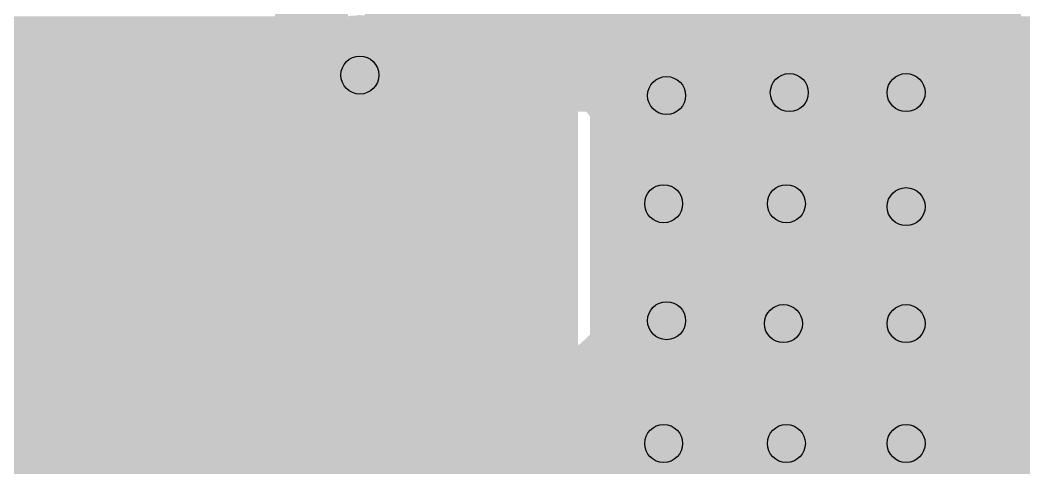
# Model space of a CAD drawing. Extents: x 0 to 1.5, y 0 to 3.74.
# Drawn here: x 0.8357 to 1.1793, y 2.7847 to 2.9378 of the extents above; entities that cross this region are included whole.
import ezdxf

# ---------------------------------------------------------------- set-up
doc = ezdxf.new("R2010")
doc.units = 0
for name, color, linetype in [('Bottom', 6, 'CONTINUOUS'), ('Drill_Bottom', 8, 'CONTINUOUS'), ('Drill_Top', 7, 'CONTINUOUS'), ('Edge_Bottom', 17, 'CONTINUOUS'), ('Edge_Top', 16, 'CONTINUOUS'), ('Top', 5, 'CONTINUOUS'), ('Top_Mask', 3, 'CONTINUOUS'), ('Top_Paste', 4, 'CONTINUOUS'), ('Top_Silk', 2, 'CONTINUOUS')]:
    doc.layers.add(name, color=color, linetype=linetype)

msp = doc.modelspace()

# ---------------------------------------------------------------- linework, layer by layer
at = {"layer": 'Bottom', "linetype": 'CONTINUOUS'}
for points, const_width in [([(0.9633, 2.9493), (0.9575, 2.9512)], 0.025), ([(1.0452, 2.9518), (1.0453, 2.7552)], 0.025), ([(0.9694, 2.9483), (0.9633, 2.9493)], 0.025), ([(0.9751, 2.9483), (0.9694, 2.9483)], 0.025), ([(0.9843, 2.9392), (0.9751, 2.9483)], 0.025), ([(1.0147, 2.9518), (1.0147, 2.7333)], 0.008), ([(0.9843, 2.7578), (0.9843, 2.9392)], 0.025), ([(0.5246, 2.9266), (0.9817, 2.9266)], 0.025), ([(1.0477, 2.9266), (1.2052, 2.9266)], 0.025), ([(0.5385, 2.9017), (0.9817, 2.9017)], 0.025), ([(1.0477, 2.9017), (1.2052, 2.9017)], 0.025), ([(0.539, 2.8768), (0.9817, 2.8768)], 0.025), ([(1.0477, 2.8768), (1.2052, 2.8768)], 0.025), ([(0.539, 2.852), (0.9817, 2.852)], 0.025), ([(1.0477, 2.852), (1.2052, 2.852)], 0.025), ([(0.5389, 2.8271), (0.9817, 2.8271)], 0.025), ([(1.0477, 2.8271), (1.2052, 2.8271)], 0.025), ([(0.5381, 2.8022), (0.9817, 2.8022)], 0.025), ([(1.0477, 2.8022), (1.2052, 2.8022)], 0.025), ([(0.5431, 2.7774), (0.9817, 2.7774)], 0.025), ([(1.0477, 2.7774), (1.2052, 2.7774)], 0.025)]:
    msp.add_lwpolyline(points, dxfattribs=dict(at, const_width=const_width))
at = {"layer": 'Bottom', "linetype": 'CONTINUOUS', "const_width": 0.0125}
for points in [[(0.9571, 2.9493, 1), (0.9696, 2.9493, 1), (0.9571, 2.9493, 1)], [(0.9571, 2.9493, 1), (0.9696, 2.9493, 1), (0.9571, 2.9493, 1)], [(0.9631, 2.9483, 1), (0.9756, 2.9483, 1), (0.9631, 2.9483, 1)], [(0.9631, 2.9483, 1), (0.9756, 2.9483, 1), (0.9631, 2.9483, 1)], [(0.9688, 2.9483, 1), (0.9813, 2.9483, 1), (0.9688, 2.9483, 1)], [(0.9688, 2.9483, 1), (0.9813, 2.9483, 1), (0.9688, 2.9483, 1)], [(0.978, 2.9392, 1), (0.9905, 2.9392, 1), (0.978, 2.9392, 1)], [(0.978, 2.9392, 1), (0.9905, 2.9392, 1), (0.978, 2.9392, 1)], [(0.9582, 2.919, 1), (0.9457, 2.919, 1), (0.9582, 2.919, 1)], [(1.0633, 2.912, 1), (1.0507, 2.912, 1), (1.0633, 2.912, 1)], [(1.1053, 2.913, 1), (1.0927, 2.913, 1), (1.1053, 2.913, 1)], [(1.1452, 2.913, 1), (1.1327, 2.913, 1), (1.1452, 2.913, 1)], [(1.0622, 2.875, 1), (1.0497, 2.875, 1), (1.0622, 2.875, 1)], [(1.1042, 2.875, 1), (1.0917, 2.875, 1), (1.1042, 2.875, 1)], [(1.1452, 2.874, 1), (1.1327, 2.874, 1), (1.1452, 2.874, 1)], [(1.0633, 2.835, 1), (1.0507, 2.835, 1), (1.0633, 2.835, 1)], [(1.1033, 2.834, 1), (1.0907, 2.834, 1), (1.1033, 2.834, 1)], [(1.1452, 2.834, 1), (1.1327, 2.834, 1), (1.1452, 2.834, 1)], [(1.0622, 2.793, 1), (1.0497, 2.793, 1), (1.0622, 2.793, 1)], [(1.1042, 2.793, 1), (1.0917, 2.793, 1), (1.1042, 2.793, 1)], [(1.1452, 2.793, 1), (1.1327, 2.793, 1), (1.1452, 2.793, 1)]]:
    msp.add_lwpolyline(points, format="xyb", dxfattribs=at)
at = {"layer": 'Drill_Bottom'}
for centre in [(0.952, 2.919), (1.057, 2.912), (1.099, 2.913), (1.139, 2.913), (1.056, 2.875), (1.098, 2.875), (1.139, 2.874), (1.057, 2.835), (1.097, 2.834), (1.139, 2.834), (1.056, 2.793), (1.098, 2.793), (1.139, 2.793)]:
    msp.add_circle(centre, 0.0065, dxfattribs=at)
at = {"layer": 'Drill_Top'}
for centre in [(0.952, 2.919), (1.057, 2.912), (1.099, 2.913), (1.139, 2.913), (1.056, 2.875), (1.098, 2.875), (1.139, 2.874), (1.057, 2.835), (1.097, 2.834), (1.139, 2.834), (1.056, 2.793), (1.098, 2.793), (1.139, 2.793)]:
    msp.add_circle(centre, 0.0065, dxfattribs=at)
at = {"layer": 'Edge_Bottom', "linetype": 'CONTINUOUS', "const_width": 0.008}
for points in [[(1.0226, 2.953), (1.0227, 2.9145), (1.0227, 2.7461), (1.0263, 2.743), (1.0285, 2.7398), (1.0298, 2.7361), (1.0303, 2.7323), (1.0302, 2.731)], [(1.0302, 2.731), (1.0295, 2.7272), (1.0278, 2.7237), (1.0254, 2.7206), (1.0224, 2.7182), (1.0189, 2.7166), (1.0151, 2.7158), (1.0112, 2.716), (1.0075, 2.717), (1.0041, 2.7189), (1.0012, 2.7216), (0.9991, 2.7248), (0.9977, 2.7284), (0.9973, 2.7323), (0.9977, 2.7361), (0.9991, 2.7398), (1.0012, 2.743), (1.0041, 2.7456), (1.0068, 2.7472), (1.0068, 2.9486)], [(0.9684, 2.9177), (0.9677, 2.9139), (0.9661, 2.9104), (0.9637, 2.9073), (0.9606, 2.9049), (0.9571, 2.9033), (0.9533, 2.9026), (0.9494, 2.9027), (0.9457, 2.9038), (0.9423, 2.9057), (0.9395, 2.9083), (0.9373, 2.9115), (0.936, 2.9151), (0.9355, 2.919), (0.936, 2.9229), (0.9373, 2.9265), (0.9395, 2.9297), (0.9423, 2.9323), (0.9457, 2.9342), (0.9494, 2.9353), (0.9533, 2.9354), (0.9571, 2.9347), (0.9606, 2.9331), (0.9637, 2.9307), (0.9661, 2.9276), (0.9677, 2.9241), (0.9684, 2.9203), (0.9684, 2.9177)], [(1.0734, 2.9107), (1.0727, 2.9069), (1.0711, 2.9034), (1.0687, 2.9003), (1.0656, 2.8979), (1.0621, 2.8963), (1.0583, 2.8956), (1.0544, 2.8957), (1.0507, 2.8968), (1.0473, 2.8987), (1.0445, 2.9013), (1.0423, 2.9045), (1.041, 2.9081), (1.0405, 2.912), (1.041, 2.9159), (1.0423, 2.9195), (1.0445, 2.9227), (1.0473, 2.9253), (1.0507, 2.9272), (1.0544, 2.9283), (1.0583, 2.9284), (1.0621, 2.9277), (1.0656, 2.9261), (1.0687, 2.9237), (1.0711, 2.9206), (1.0727, 2.9171), (1.0734, 2.9133), (1.0734, 2.9107)], [(1.1154, 2.9117), (1.1147, 2.9079), (1.1131, 2.9044), (1.1107, 2.9013), (1.1076, 2.8989), (1.1041, 2.8973), (1.1003, 2.8966), (1.0964, 2.8967), (1.0927, 2.8978), (1.0893, 2.8997), (1.0865, 2.9023), (1.0843, 2.9055), (1.083, 2.9091), (1.0825, 2.913), (1.083, 2.9169), (1.0843, 2.9205), (1.0865, 2.9237), (1.0893, 2.9263), (1.0927, 2.9282), (1.0964, 2.9293), (1.1003, 2.9294), (1.1041, 2.9287), (1.1076, 2.9271), (1.1107, 2.9247), (1.1131, 2.9216), (1.1147, 2.9181), (1.1154, 2.9143), (1.1154, 2.9117)], [(1.1554, 2.9117), (1.1547, 2.9079), (1.1531, 2.9044), (1.1507, 2.9013), (1.1476, 2.8989), (1.1441, 2.8973), (1.1403, 2.8966), (1.1364, 2.8967), (1.1327, 2.8978), (1.1293, 2.8997), (1.1265, 2.9023), (1.1243, 2.9055), (1.123, 2.9091), (1.1225, 2.913), (1.123, 2.9169), (1.1243, 2.9205), (1.1265, 2.9237), (1.1293, 2.9263), (1.1327, 2.9282), (1.1364, 2.9293), (1.1403, 2.9294), (1.1441, 2.9287), (1.1476, 2.9271), (1.1507, 2.9247), (1.1531, 2.9216), (1.1547, 2.9181), (1.1554, 2.9143), (1.1554, 2.9117)], [(1.0724, 2.8737), (1.0717, 2.8699), (1.0701, 2.8664), (1.0677, 2.8633), (1.0646, 2.8609), (1.0611, 2.8593), (1.0573, 2.8586), (1.0534, 2.8587), (1.0497, 2.8598), (1.0463, 2.8617), (1.0435, 2.8643), (1.0413, 2.8675), (1.04, 2.8711), (1.0395, 2.875), (1.04, 2.8789), (1.0413, 2.8825), (1.0435, 2.8857), (1.0463, 2.8883), (1.0497, 2.8902), (1.0534, 2.8913), (1.0573, 2.8914), (1.0611, 2.8907), (1.0646, 2.8891), (1.0677, 2.8867), (1.0701, 2.8836), (1.0717, 2.8801), (1.0724, 2.8763), (1.0724, 2.8737)], [(1.1144, 2.8737), (1.1137, 2.8699), (1.1121, 2.8664), (1.1097, 2.8633), (1.1066, 2.8609), (1.1031, 2.8593), (1.0993, 2.8586), (1.0954, 2.8587), (1.0917, 2.8598), (1.0883, 2.8617), (1.0855, 2.8643), (1.0833, 2.8675), (1.082, 2.8711), (1.0815, 2.875), (1.082, 2.8789), (1.0833, 2.8825), (1.0855, 2.8857), (1.0883, 2.8883), (1.0917, 2.8902), (1.0954, 2.8913), (1.0993, 2.8914), (1.1031, 2.8907), (1.1066, 2.8891), (1.1097, 2.8867), (1.1121, 2.8836), (1.1137, 2.8801), (1.1144, 2.8763), (1.1144, 2.8737)], [(1.1554, 2.8727), (1.1547, 2.8689), (1.1531, 2.8654), (1.1507, 2.8623), (1.1476, 2.8599), (1.1441, 2.8583), (1.1403, 2.8576), (1.1364, 2.8577), (1.1327, 2.8588), (1.1293, 2.8607), (1.1265, 2.8633), (1.1243, 2.8665), (1.123, 2.8701), (1.1225, 2.874), (1.123, 2.8779), (1.1243, 2.8815), (1.1265, 2.8847), (1.1293, 2.8873), (1.1327, 2.8892), (1.1364, 2.8903), (1.1403, 2.8904), (1.1441, 2.8897), (1.1476, 2.8881), (1.1507, 2.8857), (1.1531, 2.8826), (1.1547, 2.8791), (1.1554, 2.8753), (1.1554, 2.8727)], [(1.0734, 2.8337), (1.0727, 2.8299), (1.0711, 2.8264), (1.0687, 2.8233), (1.0656, 2.8209), (1.0621, 2.8193), (1.0583, 2.8186), (1.0544, 2.8187), (1.0507, 2.8198), (1.0473, 2.8217), (1.0445, 2.8243), (1.0423, 2.8275), (1.041, 2.8311), (1.0405, 2.835), (1.041, 2.8389), (1.0423, 2.8425), (1.0445, 2.8457), (1.0473, 2.8483), (1.0507, 2.8502), (1.0544, 2.8513), (1.0583, 2.8514), (1.0621, 2.8507), (1.0656, 2.8491), (1.0687, 2.8467), (1.0711, 2.8436), (1.0727, 2.8401), (1.0734, 2.8363), (1.0734, 2.8337)], [(1.1134, 2.8327), (1.1127, 2.8289), (1.1111, 2.8254), (1.1087, 2.8223), (1.1056, 2.8199), (1.1021, 2.8183), (1.0983, 2.8176), (1.0944, 2.8177), (1.0907, 2.8188), (1.0873, 2.8207), (1.0845, 2.8233), (1.0823, 2.8265), (1.081, 2.8301), (1.0805, 2.834), (1.081, 2.8379), (1.0823, 2.8415), (1.0845, 2.8447), (1.0873, 2.8473), (1.0907, 2.8492), (1.0944, 2.8503), (1.0983, 2.8504), (1.1021, 2.8497), (1.1056, 2.8481), (1.1087, 2.8457), (1.1111, 2.8426), (1.1127, 2.8391), (1.1134, 2.8353), (1.1134, 2.8327)], [(1.1554, 2.8327), (1.1547, 2.8289), (1.1531, 2.8254), (1.1507, 2.8223), (1.1476, 2.8199), (1.1441, 2.8183), (1.1403, 2.8176), (1.1364, 2.8177), (1.1327, 2.8188), (1.1293, 2.8207), (1.1265, 2.8233), (1.1243, 2.8265), (1.123, 2.8301), (1.1225, 2.834), (1.123, 2.8379), (1.1243, 2.8415), (1.1265, 2.8447), (1.1293, 2.8473), (1.1327, 2.8492), (1.1364, 2.8503), (1.1403, 2.8504), (1.1441, 2.8497), (1.1476, 2.8481), (1.1507, 2.8457), (1.1531, 2.8426), (1.1547, 2.8391), (1.1554, 2.8353), (1.1554, 2.8327)], [(1.0463, 2.7797), (1.0435, 2.7823), (1.0413, 2.7855), (1.04, 2.7891), (1.0395, 2.793), (1.04, 2.7969), (1.0413, 2.8005), (1.0435, 2.8037), (1.0463, 2.8063), (1.0497, 2.8082), (1.0534, 2.8093), (1.0573, 2.8094), (1.0611, 2.8087), (1.0646, 2.8071), (1.0677, 2.8047), (1.0701, 2.8016), (1.0717, 2.7981), (1.0724, 2.7943), (1.0724, 2.7917)], [(1.0883, 2.7797), (1.0855, 2.7823), (1.0833, 2.7855), (1.082, 2.7891), (1.0815, 2.793), (1.082, 2.7969), (1.0833, 2.8005), (1.0855, 2.8037), (1.0883, 2.8063), (1.0917, 2.8082), (1.0954, 2.8093), (1.0993, 2.8094), (1.1031, 2.8087), (1.1066, 2.8071), (1.1097, 2.8047), (1.1121, 2.8016), (1.1137, 2.7981), (1.1144, 2.7943), (1.1144, 2.7917)], [(1.1293, 2.7797), (1.1265, 2.7823), (1.1243, 2.7855), (1.123, 2.7891), (1.1225, 2.793), (1.123, 2.7969), (1.1243, 2.8005), (1.1265, 2.8037), (1.1293, 2.8063), (1.1327, 2.8082), (1.1364, 2.8093), (1.1403, 2.8094), (1.1441, 2.8087), (1.1476, 2.8071), (1.1507, 2.8047), (1.1531, 2.8016), (1.1547, 2.7981), (1.1554, 2.7943), (1.1554, 2.7917)], [(1.0724, 2.7917), (1.0717, 2.7879), (1.0701, 2.7844), (1.0677, 2.7813), (1.0646, 2.7789)], [(1.1144, 2.7917), (1.1137, 2.7879), (1.1121, 2.7844), (1.1097, 2.7813), (1.1066, 2.7789)], [(1.1554, 2.7917), (1.1547, 2.7879), (1.1531, 2.7844), (1.1507, 2.7813), (1.1476, 2.7789)]]:
    msp.add_lwpolyline(points, dxfattribs=at)
at = {"layer": 'Edge_Top', "linetype": 'CONTINUOUS', "const_width": 0.008}
for points in [[(1.1867, 2.993), (1.043, 2.993), (1.0039, 2.954), (1.0074, 2.954), (1.0074, 2.9342), (0.9583, 2.9342), (0.9617, 2.9323), (0.9645, 2.9297), (0.9655, 2.9285), (1.0074, 2.9284), (1.0074, 2.9266), (1.0348, 2.9265), (1.0348, 2.9373), (1.1609, 2.9373), (1.1609, 2.9008), (1.1883, 2.9009)], [(1.0348, 2.7718), (1.0348, 2.9105), (1.0073, 2.9105), (1.0074, 2.9086), (0.9649, 2.9086), (0.9617, 2.9057), (0.9583, 2.9038), (0.9546, 2.9027), (0.9507, 2.9026), (0.9469, 2.9033), (0.9434, 2.9049), (0.9403, 2.9073), (0.9379, 2.9104), (0.9363, 2.9139), (0.9356, 2.9177), (0.9357, 2.9216), (0.9368, 2.9253), (0.9387, 2.9287), (0.9413, 2.9315), (0.9445, 2.9337), (0.9481, 2.935), (0.952, 2.9355), (0.9559, 2.935), (0.958, 2.9343), (0.958, 2.954)], [(0.7682, 2.9015), (0.8771, 2.9015), (0.8771, 2.8797), (0.8914, 2.8798), (0.8913, 2.8816), (0.9387, 2.8816), (0.9387, 2.8304), (0.8913, 2.8304), (0.8913, 2.8522), (0.8772, 2.8522), (0.8771, 2.8305), (0.7629, 2.8305), (0.7629, 2.8523), (0.7572, 2.8522), (0.7571, 2.8305), (0.6429, 2.8305), (0.6429, 2.8523), (0.6362, 2.8522), (0.6361, 2.8305), (0.5219, 2.8305)], [(0.9633, 2.9029), (1.0074, 2.9029), (1.0074, 2.8831), (0.958, 2.8831), (0.958, 2.9029), (0.9633, 2.9029)], [(1.1883, 2.8849), (1.1609, 2.885), (1.1609, 2.7718)], [(0.9633, 2.8773), (1.0074, 2.8773), (1.0074, 2.8575), (0.958, 2.8575), (0.958, 2.8773), (0.9633, 2.8773)], [(0.9633, 2.8517), (1.0074, 2.8517), (1.0074, 2.8319), (0.958, 2.8319), (0.958, 2.8517), (0.9633, 2.8517)], [(0.9633, 2.8261), (1.0074, 2.8261), (1.0074, 2.8063), (0.958, 2.8063), (0.958, 2.8261), (0.9633, 2.8261)], [(0.8966, 2.8147), (0.9387, 2.8147), (0.9387, 2.7634), (0.8913, 2.7634), (0.8913, 2.8147), (0.8966, 2.8147)], [(0.9633, 2.8005), (1.0074, 2.8005), (1.0074, 2.7807), (0.958, 2.7807), (0.958, 2.8005), (0.9633, 2.8005)], [(0.7682, 2.7913), (0.8771, 2.7913), (0.8771, 2.7203), (0.7629, 2.7203), (0.7629, 2.7913), (0.7682, 2.7913)]]:
    msp.add_lwpolyline(points, dxfattribs=at)
at = {"layer": 'Top', "linetype": 'CONTINUOUS'}
for points, const_width in [([(0.9355, 2.9242), (0.9353, 2.9752)], 0.025), ([(1.0522, 2.9705), (1.0299, 2.9482)], 0.025), ([(1.1658, 2.9117), (1.1658, 2.9705)], 0.025), ([(1.0299, 2.9482), (1.0298, 2.9252)], 0.025), ([(0.5418, 2.9256), (0.933, 2.9256)], 0.025), ([(0.7529, 2.924), (0.8996, 2.924)], 0.025), ([(0.8996, 2.924), (0.8996, 2.9159)], 0.025), ([(0.9348, 2.9172), (0.9355, 2.9242)], 0.025), ([(1.0298, 2.9252), (1.0339, 2.9215)], 0.025), ([(1.0324, 2.9256), (1.1633, 2.9256)], 0.025), ([(1.0339, 2.9215), (1.0424, 2.9102)], 0.025), ([(0.8996, 2.9159), (0.9044, 2.9165)], 0.025), ([(0.9044, 2.9165), (0.9348, 2.9172)], 0.025), ([(0.9525, 2.9185), (0.952, 2.919)], 0.008), ([(0.9827, 2.9185), (0.9525, 2.9185)], 0.008), ([(0.9827, 2.9185), (1.0545, 2.9185)], 0.008), ([(1.0424, 2.9102), (1.0451, 2.9046)], 0.025), ([(1.0545, 2.9185), (1.098, 2.875)], 0.008), ([(1.2446, 2.9117), (1.1658, 2.9117)], 0.025), ([(1.0451, 2.9046), (1.0464, 2.8985)], 0.025), ([(1.0464, 2.8985), (1.0465, 2.839)], 0.025), ([(1.0486, 2.9007), (1.2311, 2.9007)], 0.025), ([(1.1658, 2.8201), (1.1658, 2.8998)], 0.025), ([(1.1658, 2.8998), (1.2327, 2.8998)], 0.025), ([(0.9588, 2.8861), (0.9525, 2.8803)], 0.025), ([(1.0075, 2.8861), (0.9588, 2.8861)], 0.025), ([(1.0075, 2.8486), (1.0075, 2.8861)], 0.025), ([(1.1362, 2.893), (1.0978, 2.8546)], 0.008), ([(1.213, 2.893), (1.1362, 2.893)], 0.008), ([(0.9097, 2.8776), (0.9035, 2.8722)], 0.025), ([(0.9463, 2.8785), (0.9097, 2.8776)], 0.025), ([(0.9489, 2.8788), (0.9463, 2.8785)], 0.025), ([(0.9525, 2.8803), (0.9489, 2.8788)], 0.025), ([(1.049, 2.8758), (1.1633, 2.8758)], 0.025), ([(0.9035, 2.8722), (0.9035, 2.8372)], 0.025), ([(0.906, 2.8676), (1.005, 2.8676)], 0.025), ([(0.82, 2.866), (0.905, 2.866)], 0.0197), ([(0.905, 2.866), (0.915, 2.856)], 0.0197), ([(1.049, 2.851), (1.1633, 2.851)], 0.025), ([(0.9356, 2.8372), (0.9355, 2.8486)], 0.025), ([(0.9355, 2.8486), (1.0075, 2.8486)], 0.025), ([(0.906, 2.8428), (0.933, 2.8428)], 0.025), ([(0.9035, 2.8372), (0.9356, 2.8372)], 0.025), ([(1.0465, 2.839), (1.0458, 2.8328)], 0.025), ([(1.0458, 2.8328), (1.0436, 2.827)], 0.025), ([(1.0436, 2.827), (1.0401, 2.8218)], 0.025), ([(1.0456, 2.8261), (1.1633, 2.8261)], 0.025), ([(1.0401, 2.8218), (1.0354, 2.8174)], 0.025), ([(1.1643, 2.8187), (1.1658, 2.8201)], 0.025), ([(1.0354, 2.8174), (1.0298, 2.8135)], 0.025), ([(1.1604, 2.8138), (1.1643, 2.8187)], 0.025), ([(1.0298, 2.8135), (1.0298, 2.7838)], 0.025), ([(1.1578, 2.8082), (1.1604, 2.8138)], 0.025), ([(0.8496, 2.808), (0.5441, 2.808)], 0.025), ([(0.8759, 2.8079), (0.8496, 2.808)], 0.025), ([(0.8814, 2.8004), (0.8759, 2.8079)], 0.025), ([(1.1566, 2.8021), (1.1578, 2.8082)], 0.025), ([(1.1565, 2.7654), (1.1566, 2.8021)], 0.025), ([(0.5433, 2.8012), (0.8782, 2.8012)], 0.025), ([(0.8858, 2.796), (0.8814, 2.8004)], 0.025), ([(1.0324, 2.8012), (1.154, 2.8012)], 0.025), ([(0.8911, 2.7928), (0.8858, 2.796)], 0.025), ([(0.8971, 2.791), (0.8911, 2.7928)], 0.025), ([(0.9352, 2.7895), (0.8971, 2.791)], 0.025), ([(0.9355, 2.7838), (0.9352, 2.7895)], 0.025), ([(1.0298, 2.7838), (0.9355, 2.7838)], 0.025), ([(0.4437, 2.7764), (1.154, 2.7764)], 0.025)]:
    msp.add_lwpolyline(points, dxfattribs=dict(at, const_width=const_width))
for points, const_width in [([(1.0236, 2.9482, 1), (1.0361, 2.9482, 1), (1.0236, 2.9482, 1)], 0.0125), ([(1.0236, 2.9482, 1), (1.0361, 2.9482, 1), (1.0236, 2.9482, 1)], 0.0125), ([(0.8934, 2.924, 1), (0.9059, 2.924, 1), (0.8934, 2.924, 1)], 0.0125), ([(0.8934, 2.924, 1), (0.9059, 2.924, 1), (0.8934, 2.924, 1)], 0.0125), ([(0.9293, 2.9242, 1), (0.9418, 2.9242, 1), (0.9293, 2.9242, 1)], 0.0125), ([(0.9293, 2.9242, 1), (0.9418, 2.9242, 1), (0.9293, 2.9242, 1)], 0.0125), ([(1.0236, 2.9252, 1), (1.0361, 2.9252, 1), (1.0236, 2.9252, 1)], 0.0125), ([(1.0236, 2.9252, 1), (1.0361, 2.9252, 1), (1.0236, 2.9252, 1)], 0.0125), ([(0.9582, 2.919, 1), (0.9457, 2.919, 1), (0.9582, 2.919, 1)], 0.0125), ([(1.0276, 2.9215, 1), (1.0401, 2.9215, 1), (1.0276, 2.9215, 1)], 0.0125), ([(1.0276, 2.9215, 1), (1.0401, 2.9215, 1), (1.0276, 2.9215, 1)], 0.0125), ([(0.8934, 2.9159, 1), (0.9059, 2.9159, 1), (0.8934, 2.9159, 1)], 0.0125), ([(0.8934, 2.9159, 1), (0.9059, 2.9159, 1), (0.8934, 2.9159, 1)], 0.0125), ([(0.8981, 2.9165, 1), (0.9106, 2.9165, 1), (0.8981, 2.9165, 1)], 0.0125), ([(0.8981, 2.9165, 1), (0.9106, 2.9165, 1), (0.8981, 2.9165, 1)], 0.0125), ([(0.9285, 2.9172, 1), (0.941, 2.9172, 1), (0.9285, 2.9172, 1)], 0.0125), ([(0.9285, 2.9172, 1), (0.941, 2.9172, 1), (0.9285, 2.9172, 1)], 0.0125), ([(1.0633, 2.912, 1), (1.0507, 2.912, 1), (1.0633, 2.912, 1)], 0.0125), ([(1.1053, 2.913, 1), (1.0927, 2.913, 1), (1.1053, 2.913, 1)], 0.0125), ([(1.1452, 2.913, 1), (1.1327, 2.913, 1), (1.1452, 2.913, 1)], 0.0125), ([(0.95, 2.919, 1), (0.954, 2.919, 1), (0.95, 2.919, 1)], 0.004), ([(0.9505, 2.9185, 1), (0.9545, 2.9185, 1), (0.9505, 2.9185, 1)], 0.004), ([(0.9505, 2.9185, 1), (0.9545, 2.9185, 1), (0.9505, 2.9185, 1)], 0.004), ([(0.9807, 2.9185, 1), (0.9847, 2.9185, 1), (0.9807, 2.9185, 1)], 0.004), ([(0.9807, 2.9185, 1), (0.9847, 2.9185, 1), (0.9807, 2.9185, 1)], 0.004), ([(1.0361, 2.9102, 1), (1.0486, 2.9102, 1), (1.0361, 2.9102, 1)], 0.0125), ([(1.0361, 2.9102, 1), (1.0486, 2.9102, 1), (1.0361, 2.9102, 1)], 0.0125), ([(1.0525, 2.9185, 1), (1.0565, 2.9185, 1), (1.0525, 2.9185, 1)], 0.004), ([(1.0525, 2.9185, 1), (1.0565, 2.9185, 1), (1.0525, 2.9185, 1)], 0.004), ([(1.1596, 2.9117, 1), (1.1721, 2.9117, 1), (1.1596, 2.9117, 1)], 0.0125), ([(1.1596, 2.9117, 1), (1.1721, 2.9117, 1), (1.1596, 2.9117, 1)], 0.0125), ([(1.0388, 2.9046, 1), (1.0513, 2.9046, 1), (1.0388, 2.9046, 1)], 0.0125), ([(1.0388, 2.9046, 1), (1.0513, 2.9046, 1), (1.0388, 2.9046, 1)], 0.0125), ([(1.0401, 2.8985, 1), (1.0526, 2.8985, 1), (1.0401, 2.8985, 1)], 0.0125), ([(1.0401, 2.8985, 1), (1.0526, 2.8985, 1), (1.0401, 2.8985, 1)], 0.0125), ([(1.1596, 2.8998, 1), (1.1721, 2.8998, 1), (1.1596, 2.8998, 1)], 0.0125), ([(1.1596, 2.8998, 1), (1.1721, 2.8998, 1), (1.1596, 2.8998, 1)], 0.0125), ([(0.9526, 2.8861, 1), (0.9651, 2.8861, 1), (0.9526, 2.8861, 1)], 0.0125), ([(0.9526, 2.8861, 1), (0.9651, 2.8861, 1), (0.9526, 2.8861, 1)], 0.0125), ([(1.0013, 2.8861, 1), (1.0137, 2.8861, 1), (1.0013, 2.8861, 1)], 0.0125), ([(1.0013, 2.8861, 1), (1.0137, 2.8861, 1), (1.0013, 2.8861, 1)], 0.0125), ([(1.1342, 2.893, 1), (1.1382, 2.893, 1), (1.1342, 2.893, 1)], 0.004), ([(1.1342, 2.893, 1), (1.1382, 2.893, 1), (1.1342, 2.893, 1)], 0.004), ([(0.9035, 2.8776, 1), (0.916, 2.8776, 1), (0.9035, 2.8776, 1)], 0.0125), ([(0.9035, 2.8776, 1), (0.916, 2.8776, 1), (0.9035, 2.8776, 1)], 0.0125), ([(0.9401, 2.8785, 1), (0.9526, 2.8785, 1), (0.9401, 2.8785, 1)], 0.0125), ([(0.9401, 2.8785, 1), (0.9526, 2.8785, 1), (0.9401, 2.8785, 1)], 0.0125), ([(0.9427, 2.8788, 1), (0.9552, 2.8788, 1), (0.9427, 2.8788, 1)], 0.0125), ([(0.9427, 2.8788, 1), (0.9552, 2.8788, 1), (0.9427, 2.8788, 1)], 0.0125), ([(0.9463, 2.8803, 1), (0.9588, 2.8803, 1), (0.9463, 2.8803, 1)], 0.0125), ([(0.9463, 2.8803, 1), (0.9588, 2.8803, 1), (0.9463, 2.8803, 1)], 0.0125), ([(1.0622, 2.875, 1), (1.0497, 2.875, 1), (1.0622, 2.875, 1)], 0.0125), ([(1.1042, 2.875, 1), (1.0917, 2.875, 1), (1.1042, 2.875, 1)], 0.0125), ([(0.8972, 2.8722, 1), (0.9097, 2.8722, 1), (0.8972, 2.8722, 1)], 0.0125), ([(0.8972, 2.8722, 1), (0.9097, 2.8722, 1), (0.8972, 2.8722, 1)], 0.0125), ([(1.1452, 2.874, 1), (1.1327, 2.874, 1), (1.1452, 2.874, 1)], 0.0125), ([(1.096, 2.875, 1), (1.1, 2.875, 1), (1.096, 2.875, 1)], 0.004), ([(0.9001, 2.866, 1), (0.9099, 2.866, 1), (0.9001, 2.866, 1)], 0.0098), ([(0.9001, 2.866, 1), (0.9099, 2.866, 1), (0.9001, 2.866, 1)], 0.0098), ([(0.9101, 2.856, 1), (0.9199, 2.856, 1), (0.9101, 2.856, 1)], 0.0098), ([(0.9293, 2.8486, 1), (0.9418, 2.8486, 1), (0.9293, 2.8486, 1)], 0.0125), ([(0.9293, 2.8486, 1), (0.9418, 2.8486, 1), (0.9293, 2.8486, 1)], 0.0125), ([(1.0013, 2.8486, 1), (1.0138, 2.8486, 1), (1.0013, 2.8486, 1)], 0.0125), ([(1.0013, 2.8486, 1), (1.0138, 2.8486, 1), (1.0013, 2.8486, 1)], 0.0125), ([(1.0958, 2.8546, 1), (1.0998, 2.8546, 1), (1.0958, 2.8546, 1)], 0.004), ([(0.8972, 2.8372, 1), (0.9097, 2.8372, 1), (0.8972, 2.8372, 1)], 0.0125), ([(0.8973, 2.8372, 1), (0.9098, 2.8372, 1), (0.8973, 2.8372, 1)], 0.0125), ([(0.9293, 2.8372, 1), (0.9418, 2.8372, 1), (0.9293, 2.8372, 1)], 0.0125), ([(0.9293, 2.8372, 1), (0.9418, 2.8372, 1), (0.9293, 2.8372, 1)], 0.0125), ([(1.0402, 2.839, 1), (1.0527, 2.839, 1), (1.0402, 2.839, 1)], 0.0125), ([(1.0402, 2.839, 1), (1.0527, 2.839, 1), (1.0402, 2.839, 1)], 0.0125), ([(1.0633, 2.835, 1), (1.0507, 2.835, 1), (1.0633, 2.835, 1)], 0.0125), ([(1.1033, 2.834, 1), (1.0907, 2.834, 1), (1.1033, 2.834, 1)], 0.0125), ([(1.1452, 2.834, 1), (1.1327, 2.834, 1), (1.1452, 2.834, 1)], 0.0125), ([(1.0395, 2.8328, 1), (1.052, 2.8328, 1), (1.0395, 2.8328, 1)], 0.0125), ([(1.0395, 2.8328, 1), (1.052, 2.8328, 1), (1.0395, 2.8328, 1)], 0.0125), ([(1.0374, 2.827, 1), (1.0499, 2.827, 1), (1.0374, 2.827, 1)], 0.0125), ([(1.0374, 2.827, 1), (1.0499, 2.827, 1), (1.0374, 2.827, 1)], 0.0125), ([(1.0339, 2.8218, 1), (1.0464, 2.8218, 1), (1.0339, 2.8218, 1)], 0.0125), ([(1.0339, 2.8218, 1), (1.0464, 2.8218, 1), (1.0339, 2.8218, 1)], 0.0125), ([(1.1596, 2.8201, 1), (1.1721, 2.8201, 1), (1.1596, 2.8201, 1)], 0.0125), ([(1.1596, 2.8201, 1), (1.1721, 2.8201, 1), (1.1596, 2.8201, 1)], 0.0125), ([(1.0291, 2.8174, 1), (1.0416, 2.8174, 1), (1.0291, 2.8174, 1)], 0.0125), ([(1.0291, 2.8174, 1), (1.0416, 2.8174, 1), (1.0291, 2.8174, 1)], 0.0125), ([(1.158, 2.8187, 1), (1.1705, 2.8187, 1), (1.158, 2.8187, 1)], 0.0125), ([(1.158, 2.8187, 1), (1.1705, 2.8187, 1), (1.158, 2.8187, 1)], 0.0125), ([(1.0236, 2.8135, 1), (1.0361, 2.8135, 1), (1.0236, 2.8135, 1)], 0.0125), ([(1.0236, 2.8135, 1), (1.0361, 2.8135, 1), (1.0236, 2.8135, 1)], 0.0125), ([(1.1542, 2.8138, 1), (1.1667, 2.8138, 1), (1.1542, 2.8138, 1)], 0.0125), ([(1.1542, 2.8138, 1), (1.1667, 2.8138, 1), (1.1542, 2.8138, 1)], 0.0125), ([(0.8434, 2.808, 1), (0.8559, 2.808, 1), (0.8434, 2.808, 1)], 0.0125), ([(0.8434, 2.808, 1), (0.8559, 2.808, 1), (0.8434, 2.808, 1)], 0.0125), ([(0.8696, 2.8079, 1), (0.8821, 2.8079, 1), (0.8696, 2.8079, 1)], 0.0125), ([(0.8696, 2.8079, 1), (0.8821, 2.8079, 1), (0.8696, 2.8079, 1)], 0.0125), ([(1.1516, 2.8082, 1), (1.1641, 2.8082, 1), (1.1516, 2.8082, 1)], 0.0125), ([(1.1516, 2.8082, 1), (1.1641, 2.8082, 1), (1.1516, 2.8082, 1)], 0.0125), ([(1.1503, 2.8021, 1), (1.1628, 2.8021, 1), (1.1503, 2.8021, 1)], 0.0125), ([(1.1503, 2.8021, 1), (1.1628, 2.8021, 1), (1.1503, 2.8021, 1)], 0.0125), ([(0.8751, 2.8004, 1), (0.8876, 2.8004, 1), (0.8751, 2.8004, 1)], 0.0125), ([(0.8751, 2.8004, 1), (0.8876, 2.8004, 1), (0.8751, 2.8004, 1)], 0.0125), ([(0.8796, 2.796, 1), (0.8921, 2.796, 1), (0.8796, 2.796, 1)], 0.0125), ([(0.8796, 2.796, 1), (0.8921, 2.796, 1), (0.8796, 2.796, 1)], 0.0125), ([(0.8849, 2.7928, 1), (0.8974, 2.7928, 1), (0.8849, 2.7928, 1)], 0.0125), ([(0.8849, 2.7928, 1), (0.8974, 2.7928, 1), (0.8849, 2.7928, 1)], 0.0125), ([(1.0622, 2.793, 1), (1.0497, 2.793, 1), (1.0622, 2.793, 1)], 0.0125), ([(1.1042, 2.793, 1), (1.0917, 2.793, 1), (1.1042, 2.793, 1)], 0.0125), ([(1.1452, 2.793, 1), (1.1327, 2.793, 1), (1.1452, 2.793, 1)], 0.0125), ([(0.8908, 2.791, 1), (0.9033, 2.791, 1), (0.8908, 2.791, 1)], 0.0125), ([(0.8908, 2.791, 1), (0.9033, 2.791, 1), (0.8908, 2.791, 1)], 0.0125), ([(0.929, 2.7895, 1), (0.9415, 2.7895, 1), (0.929, 2.7895, 1)], 0.0125), ([(0.929, 2.7895, 1), (0.9415, 2.7895, 1), (0.929, 2.7895, 1)], 0.0125), ([(0.9293, 2.7838, 1), (0.9418, 2.7838, 1), (0.9293, 2.7838, 1)], 0.0125), ([(0.9293, 2.7838, 1), (0.9418, 2.7838, 1), (0.9293, 2.7838, 1)], 0.0125), ([(1.0236, 2.7838, 1), (1.0361, 2.7838, 1), (1.0236, 2.7838, 1)], 0.0125), ([(1.0236, 2.7838, 1), (1.0361, 2.7838, 1), (1.0236, 2.7838, 1)], 0.0125)]:
    msp.add_lwpolyline(points, format="xyb", dxfattribs=dict(at, const_width=const_width))
at = {"layer": 'Top'}
for points in [[(1.0388, 2.9333), (1.1569, 2.9333), (1.0388, 2.7758), (1.1569, 2.7758)], [(0.962, 2.9244), (1.0034, 2.9244), (0.962, 2.9126), (1.0034, 2.9126)], [(0.7669, 2.8975), (0.8731, 2.8975), (0.7669, 2.8345), (0.8731, 2.8345)], [(0.962, 2.8989), (1.0034, 2.8989), (0.962, 2.887), (1.0034, 2.887)], [(0.8953, 2.8777), (0.9347, 2.8777), (0.8953, 2.8343), (0.9347, 2.8343)], [(0.962, 2.8733), (1.0034, 2.8733), (0.962, 2.8615), (1.0034, 2.8615)], [(0.962, 2.8477), (1.0034, 2.8477), (0.962, 2.8359), (1.0034, 2.8359)], [(0.962, 2.8221), (1.0034, 2.8221), (0.962, 2.8103), (1.0034, 2.8103)], [(0.8953, 2.8107), (0.9347, 2.8107), (0.8953, 2.7674), (0.9347, 2.7674)], [(0.962, 2.7965), (1.0034, 2.7965), (0.962, 2.7847), (1.0034, 2.7847)], [(0.7669, 2.7873), (0.8731, 2.7873), (0.7669, 2.7243), (0.8731, 2.7243)]]:
    msp.add_solid(points, dxfattribs=at)
at = {"layer": 'Top_Mask'}
for points in [[(0.958, 2.9541), (1.0074, 2.9541), (0.958, 2.9342), (1.0074, 2.9342)], [(1.0348, 2.9373), (1.1609, 2.9373), (1.0348, 2.7718), (1.1609, 2.7718)], [(0.958, 2.9285), (1.0074, 2.9285), (0.958, 2.9086), (1.0074, 2.9086)], [(0.7628, 2.9015), (0.8772, 2.9015), (0.7628, 2.8305), (0.8772, 2.8305)], [(0.958, 2.9029), (1.0074, 2.9029), (0.958, 2.883), (1.0074, 2.883)], [(0.8913, 2.8817), (0.9387, 2.8817), (0.8913, 2.8303), (0.9387, 2.8303)], [(0.958, 2.8773), (1.0074, 2.8773), (0.958, 2.8574), (1.0074, 2.8574)], [(0.958, 2.8517), (1.0074, 2.8517), (0.958, 2.8319), (1.0074, 2.8319)], [(0.958, 2.8261), (1.0074, 2.8261), (0.958, 2.8063), (1.0074, 2.8063)], [(0.8913, 2.8147), (0.9387, 2.8147), (0.8913, 2.7634), (0.9387, 2.7634)], [(0.958, 2.8005), (1.0074, 2.8005), (0.958, 2.7807), (1.0074, 2.7807)], [(0.7628, 2.7913), (0.8772, 2.7913), (0.7628, 2.7203), (0.8772, 2.7203)]]:
    msp.add_solid(points, dxfattribs=at)
at = {"layer": 'Top_Paste'}
for points in [[(1.0418, 2.9303), (1.1539, 2.9303), (1.0418, 2.7788), (1.1539, 2.7788)], [(0.965, 2.9215), (1.0004, 2.9215), (0.965, 2.9156), (1.0004, 2.9156)], [(0.7698, 2.8945), (0.8702, 2.8945), (0.7698, 2.8375), (0.8702, 2.8375)], [(0.965, 2.8959), (1.0004, 2.8959), (0.965, 2.89), (1.0004, 2.89)], [(0.8983, 2.8747), (0.9317, 2.8747), (0.8983, 2.8373), (0.9317, 2.8373)], [(0.965, 2.8703), (1.0004, 2.8703), (0.965, 2.8644), (1.0004, 2.8644)], [(0.965, 2.8447), (1.0004, 2.8447), (0.965, 2.8389), (1.0004, 2.8389)], [(0.965, 2.8191), (1.0004, 2.8191), (0.965, 2.8133), (1.0004, 2.8133)], [(0.8983, 2.8077), (0.9317, 2.8077), (0.8983, 2.7704), (0.9317, 2.7704)], [(0.965, 2.7935), (1.0004, 2.7935), (0.965, 2.7877), (1.0004, 2.7877)]]:
    msp.add_solid(points, dxfattribs=at)
at = {"layer": 'Top_Silk', "linetype": 'CONTINUOUS', "const_width": 0.01}
for points in [[(1.0103, 2.8546), (1.0103, 2.9546)], [(1.0103, 2.8546), (1.0103, 2.7546)], [(0.7708, 2.8227), (0.8692, 2.8227)], [(0.8692, 2.8227), (0.8692, 2.7991)], [(0.7708, 2.8152), (0.8692, 2.8152)]]:
    msp.add_lwpolyline(points, dxfattribs=at)
at = {"layer": 'Top_Silk', "linetype": 'CONTINUOUS', "const_width": 0.005}
for points in [[(1.0078, 2.8546, 1), (1.0128, 2.8546, 1), (1.0078, 2.8546, 1)], [(1.0078, 2.8546, 1), (1.0128, 2.8546, 1), (1.0078, 2.8546, 1)], [(0.8667, 2.8227, 1), (0.8717, 2.8227, 1), (0.8667, 2.8227, 1)], [(0.8667, 2.8227, 1), (0.8717, 2.8227, 1), (0.8667, 2.8227, 1)], [(0.8667, 2.8152, 1), (0.8717, 2.8152, 1), (0.8667, 2.8152, 1)], [(0.8667, 2.7991, 1), (0.8717, 2.7991, 1), (0.8667, 2.7991, 1)]]:
    msp.add_lwpolyline(points, format="xyb", dxfattribs=at)

doc.saveas('drawing.dxf')
